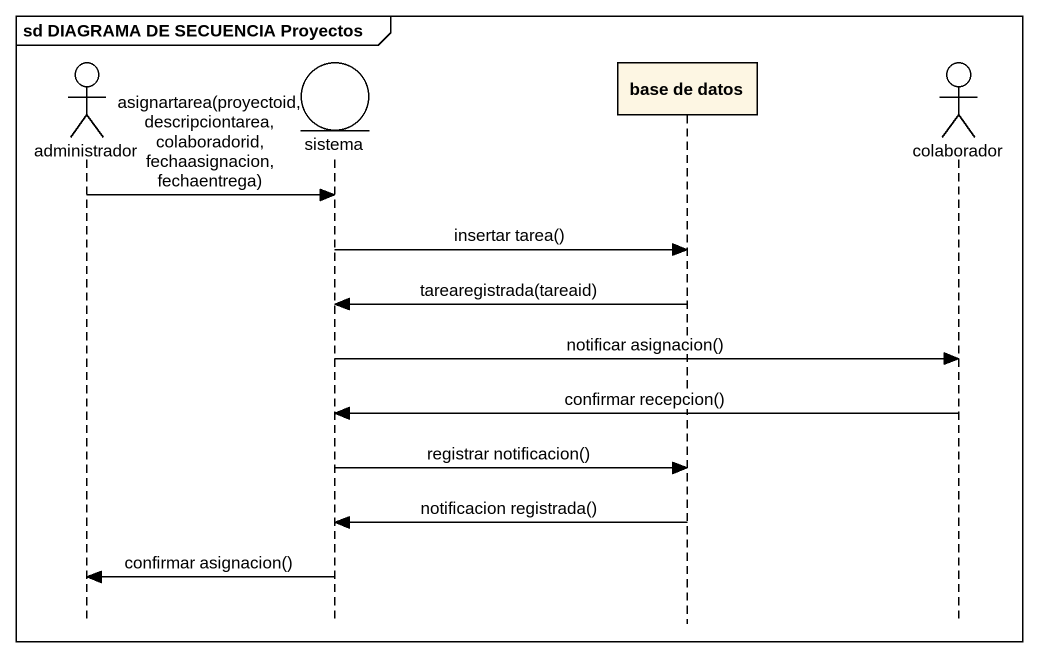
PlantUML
@startuml
mainframe sd DIAGRAMA DE SECUENCIA Proyectos
hide footbox
actor administrador
entity sistema
participant "base de datos" as base_de_datos
actor colaborador

administrador -> sistema : asignartarea(proyectoid,descripciontarea, colaboradorid, fechaasignacion,fechaentrega)
sistema -> base_de_datos : insertar tarea()
base_de_datos -> sistema : tarearegistrada(tareaid)
sistema -> colaborador : notificar asignacion()
colaborador -> sistema : confirmar recepcion()
sistema -> base_de_datos : registrar notificacion()
base_de_datos -> sistema : notificacion registrada()
sistema -> administrador : confirmar asignacion()
@enduml
